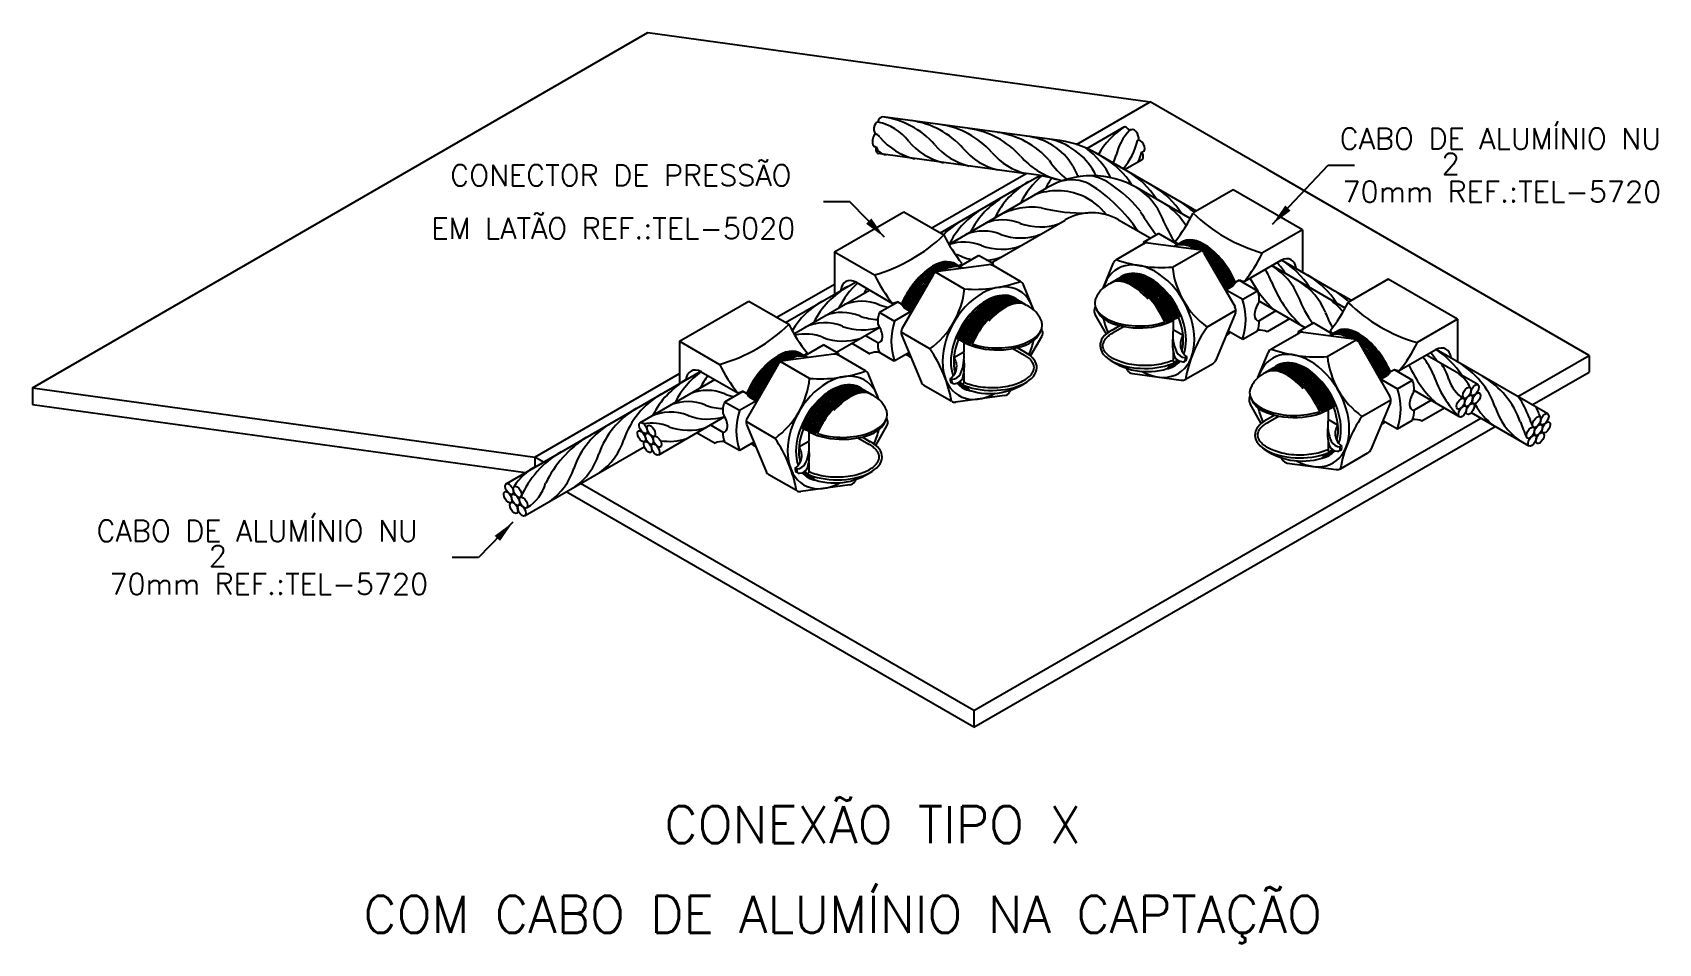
# Model space of a CAD drawing. Header units: millimetres. Extents: x -5822.5 to -5807.1, y -4762.9 to -4754.3.
import ezdxf
from ezdxf.enums import TextEntityAlignment as Align

# ---------------------------------------------------------------- set-up
doc = ezdxf.new("R2010")
doc.units = ezdxf.units.MM
doc.header["$LTSCALE"] = 10
doc.layers.add('Termotécnica', color=7, linetype='Continuous')
doc.styles.add('r140', font='romans.shx')
doc.styles.add('r80', font='romans.shx')

msp = doc.modelspace()

# ---------------------------------------------------------------- linework, layer by layer
at = {"layer": 'Termotécnica', "color": 2}
for p, q in [((-5822.465, -4757.616), (-5816.64, -4754.253)), ((-5816.64, -4754.253), (-5811.885, -4754.909)), ((-5812.582, -4755.312), (-5811.885, -4754.909)), ((-5810.774, -4755.551), (-5811.885, -4754.909)), ((-5812.791, -4755.27), (-5814.415, -4755.05)), ((-5812.483, -4755.35), (-5812.132, -4755.147)), ((-5813.08, -4755.586), (-5814.458, -4755.399)), ((-5811.5, -4755.912), (-5812.396, -4755.395)), ((-5813.952, -4756.103), (-5813.06, -4755.588)), ((-5812.127, -4755.55), (-5811.961, -4755.454)), ((-5807.728, -4757.309), (-5810.774, -4755.551)), ((-5810.728, -4756.068), (-5810.201, -4755.51)), ((-5810.201, -4755.51), (-5809.951, -4755.51)), ((-5813.87, -4756.15), (-5813.117, -4755.715)), ((-5813.37, -4756.016), (-5812.864, -4755.724)), ((-5813.117, -4755.715), (-5812.928, -4755.606)), ((-5811.505, -4756.014), (-5812.008, -4755.723)), ((-5811.098, -4755.742), (-5811.478, -4755.961)), ((-5810.442, -4756.121), (-5811.098, -4755.742)), ((-5814.727, -4755.857), (-5814.977, -4755.857)), ((-5814.401, -4756.191), (-5814.727, -4755.857)), ((-5811.446, -4755.943), (-5811.5, -4755.912)), ((-5814.874, -4756.328), (-5814.218, -4755.949)), ((-5814.218, -4755.949), (-5813.838, -4756.169)), ((-5813.79, -4756.259), (-5813.37, -4756.016)), ((-5813.389, -4756.433), (-5812.688, -4756.028)), ((-5811.884, -4756.201), (-5812.184, -4756.028)), ((-5810.442, -4756.121), (-5810.822, -4756.34)), ((-5810.442, -4756.121), (-5810.442, -4756.522)), ((-5814.874, -4756.328), (-5814.874, -4756.729)), ((-5814.874, -4756.328), (-5814.494, -4756.548)), ((-5810.649, -4756.41), (-5810.993, -4756.609)), ((-5810.038, -4756.861), (-5810.734, -4756.459)), ((-5810.135, -4756.7), (-5810.642, -4756.407)), ((-5815.418, -4756.949), (-5814.874, -4756.635)), ((-5815.336, -4756.997), (-5814.674, -4756.615)), ((-5814.667, -4756.617), (-5814.323, -4756.817)), ((-5811.176, -4756.688), (-5811.17, -4756.675)), ((-5811.173, -4756.692), (-5811.103, -4756.651)), ((-5811.17, -4756.675), (-5811.151, -4756.678)), ((-5811.151, -4756.678), (-5811.142, -4756.66)), ((-5811.142, -4756.66), (-5811.124, -4756.663)), ((-5811.124, -4756.663), (-5811.115, -4756.644)), ((-5811.115, -4756.644), (-5811.098, -4756.645)), ((-5811.103, -4756.651), (-5811.076, -4756.616)), ((-5811.098, -4756.645), (-5811.088, -4756.628)), ((-5811.088, -4756.628), (-5811.085, -4756.628)), ((-5811.076, -4756.616), (-5811.04, -4756.595)), ((-5809.632, -4756.589), (-5810.012, -4756.808)), ((-5808.976, -4756.967), (-5809.632, -4756.589)), ((-5816.34, -4757.175), (-5815.684, -4756.796)), ((-5815.684, -4756.796), (-5815.304, -4757.015)), ((-5815.257, -4757.105), (-5814.54, -4756.691)), ((-5814.24, -4756.824), (-5814.276, -4756.802)), ((-5814.213, -4756.858), (-5814.24, -4756.824)), ((-5814.228, -4756.836), (-5814.231, -4756.836)), ((-5814.218, -4756.852), (-5814.228, -4756.836)), ((-5810.418, -4757.048), (-5810.853, -4756.796)), ((-5809.98, -4756.789), (-5810.135, -4756.7)), ((-5814.201, -4756.851), (-5814.218, -4756.852)), ((-5814.143, -4756.899), (-5814.213, -4756.858)), ((-5814.192, -4756.871), (-5814.201, -4756.851)), ((-5814.174, -4756.867), (-5814.192, -4756.871)), ((-5814.165, -4756.886), (-5814.174, -4756.867)), ((-5814.146, -4756.882), (-5814.165, -4756.886)), ((-5814.14, -4756.895), (-5814.146, -4756.882)), ((-5811.724, -4757.003), (-5811.713, -4756.989)), ((-5811.713, -4756.989), (-5811.695, -4756.992)), ((-5811.695, -4756.992), (-5811.686, -4756.974)), ((-5811.686, -4756.974), (-5811.667, -4756.977)), ((-5811.667, -4756.977), (-5811.659, -4756.958)), ((-5811.659, -4756.958), (-5811.64, -4756.961)), ((-5811.593, -4756.934), (-5811.645, -4756.964)), ((-5811.64, -4756.961), (-5811.632, -4756.942)), ((-5811.632, -4756.942), (-5811.613, -4756.945)), ((-5811.613, -4756.945), (-5811.604, -4756.926)), ((-5811.604, -4756.927), (-5811.595, -4756.928)), ((-5810.694, -4756.889), (-5810.853, -4756.981)), ((-5810.565, -4756.963), (-5810.778, -4757.086)), ((-5808.976, -4756.967), (-5809.356, -4757.187)), ((-5808.976, -4756.967), (-5808.976, -4757.368)), ((-5814.855, -4757.28), (-5814.445, -4757.043)), ((-5814.58, -4757.121), (-5814.463, -4757.188)), ((-5813.723, -4757.141), (-5813.671, -4757.171)), ((-5813.712, -4757.134), (-5813.721, -4757.136)), ((-5813.703, -4757.153), (-5813.712, -4757.134)), ((-5812.17, -4757.027), (-5812.249, -4757.073)), ((-5812.132, -4757.036), (-5812.235, -4757.096)), ((-5816.34, -4757.175), (-5815.96, -4757.394)), ((-5816.34, -4757.175), (-5816.34, -4757.576)), ((-5814.708, -4757.195), (-5814.538, -4757.293)), ((-5813.684, -4757.149), (-5813.703, -4757.153)), ((-5813.676, -4757.169), (-5813.684, -4757.149)), ((-5813.657, -4757.165), (-5813.676, -4757.169)), ((-5813.648, -4757.184), (-5813.657, -4757.165)), ((-5813.63, -4757.181), (-5813.648, -4757.184)), ((-5813.621, -4757.199), (-5813.63, -4757.181)), ((-5813.603, -4757.196), (-5813.621, -4757.199)), ((-5813.592, -4757.211), (-5813.603, -4757.196)), ((-5813.184, -4757.244), (-5813.081, -4757.303)), ((-5813.145, -4757.235), (-5813.067, -4757.28)), ((-5809.182, -4757.256), (-5809.526, -4757.456)), ((-5808.121, -4757.862), (-5809.176, -4757.253)), ((-5811.686, -4757.421), (-5811.63, -4757.389)), ((-5811.618, -4757.359), (-5811.646, -4757.375)), ((-5809.61, -4757.463), (-5809.573, -4757.442)), ((-5808.782, -4757.586), (-5809.268, -4757.306)), ((-5808.404, -4757.699), (-5807.728, -4757.309)), ((-5807.728, -4757.309), (-5807.728, -4757.467)), ((-5817.982, -4758.524), (-5816.141, -4757.461)), ((-5817.71, -4758.272), (-5816.34, -4757.482)), ((-5816.715, -4757.947), (-5816.006, -4757.538)), ((-5816.134, -4757.464), (-5815.789, -4757.663)), ((-5813.698, -4757.566), (-5813.67, -4757.582)), ((-5813.63, -4757.628), (-5813.686, -4757.596)), ((-5809.709, -4757.534), (-5809.703, -4757.521)), ((-5809.707, -4757.538), (-5809.637, -4757.498)), ((-5809.703, -4757.522), (-5809.685, -4757.525)), ((-5809.685, -4757.525), (-5809.676, -4757.506)), ((-5809.676, -4757.506), (-5809.657, -4757.51)), ((-5809.657, -4757.51), (-5809.649, -4757.491)), ((-5809.649, -4757.491), (-5809.631, -4757.491)), ((-5809.637, -4757.498), (-5809.61, -4757.463)), ((-5809.631, -4757.491), (-5809.622, -4757.475)), ((-5809.622, -4757.475), (-5809.619, -4757.475)), ((-5808.268, -4757.778), (-5807.728, -4757.467)), ((-5822.465, -4757.616), (-5822.465, -4757.773)), ((-5822.465, -4757.616), (-5817.71, -4758.272)), ((-5815.706, -4757.67), (-5815.743, -4757.649)), ((-5815.679, -4757.705), (-5815.706, -4757.67)), ((-5815.694, -4757.682), (-5815.697, -4757.682)), ((-5815.684, -4757.698), (-5815.694, -4757.682)), ((-5815.667, -4757.698), (-5815.684, -4757.698)), ((-5815.609, -4757.746), (-5815.679, -4757.705)), ((-5815.659, -4757.717), (-5815.667, -4757.698)), ((-5815.64, -4757.713), (-5815.659, -4757.717)), ((-5815.631, -4757.732), (-5815.64, -4757.713)), ((-5815.613, -4757.729), (-5815.631, -4757.732)), ((-5815.607, -4757.741), (-5815.613, -4757.729)), ((-5808.957, -4757.891), (-5809.387, -4757.643)), ((-5809.227, -4757.735), (-5809.386, -4757.827)), ((-5822.465, -4757.773), (-5817.797, -4758.417)), ((-5816.537, -4758.25), (-5815.912, -4757.889)), ((-5813.553, -4760.672), (-5808.755, -4757.902)), ((-5810.704, -4757.874), (-5810.782, -4757.919)), ((-5810.665, -4757.883), (-5810.769, -4757.943)), ((-5810.257, -4757.85), (-5810.247, -4757.836)), ((-5810.247, -4757.836), (-5810.229, -4757.838)), ((-5810.229, -4757.838), (-5810.22, -4757.82)), ((-5810.22, -4757.82), (-5810.201, -4757.823)), ((-5810.201, -4757.823), (-5810.192, -4757.805)), ((-5810.192, -4757.805), (-5810.174, -4757.808)), ((-5810.127, -4757.781), (-5810.179, -4757.811)), ((-5810.174, -4757.808), (-5810.165, -4757.789)), ((-5810.165, -4757.789), (-5810.147, -4757.792)), ((-5810.147, -4757.792), (-5810.138, -4757.773)), ((-5810.138, -4757.773), (-5810.129, -4757.775)), ((-5809.099, -4757.809), (-5809.312, -4757.932)), ((-5808.297, -4758.167), (-5808.844, -4757.852)), ((-5816.174, -4758.041), (-5816.004, -4758.14)), ((-5816.046, -4757.967), (-5815.929, -4758.035)), ((-5815.189, -4757.988), (-5815.137, -4758.018)), ((-5815.178, -4757.98), (-5815.187, -4757.982)), ((-5815.169, -4757.999), (-5815.178, -4757.98)), ((-5815.151, -4757.996), (-5815.169, -4757.999)), ((-5815.142, -4758.015), (-5815.151, -4757.996)), ((-5815.124, -4758.012), (-5815.142, -4758.015)), ((-5815.115, -4758.031), (-5815.124, -4758.012)), ((-5815.096, -4758.027), (-5815.115, -4758.031)), ((-5815.087, -4758.046), (-5815.096, -4758.027)), ((-5815.069, -4758.043), (-5815.087, -4758.046)), ((-5815.058, -4758.057), (-5815.069, -4758.043)), ((-5813.553, -4760.829), (-5808.619, -4757.981)), ((-5817.802, -4758.826), (-5816.674, -4758.175)), ((-5814.651, -4758.09), (-5814.547, -4758.15)), ((-5814.612, -4758.081), (-5814.534, -4758.126)), ((-5810.151, -4758.205), (-5810.179, -4758.222)), ((-5817.628, -4758.319), (-5817.71, -4758.272)), ((-5817.71, -4758.272), (-5817.71, -4758.367)), ((-5810.22, -4758.267), (-5810.164, -4758.235)), ((-5813.553, -4760.672), (-5817.276, -4758.523)), ((-5815.164, -4758.413), (-5815.136, -4758.429)), ((-5815.096, -4758.475), (-5815.152, -4758.443)), ((-5813.553, -4760.829), (-5817.412, -4758.601)), ((-5817.917, -4758.889), (-5818.243, -4759.223)), ((-5818.243, -4759.223), (-5818.493, -4759.223)), ((-5813.553, -4760.672), (-5813.553, -4760.829))]:
    msp.add_line(p, q, dxfattribs=at)
at = {"layer": 'Termotécnica', "color": 1}
for p, q in [((-5811.947, -4756.237), (-5811.806, -4756.156)), ((-5811.625, -4756.261), (-5811.806, -4756.156)), ((-5813.691, -4756.468), (-5813.51, -4756.363)), ((-5813.369, -4756.444), (-5813.51, -4756.363)), ((-5812.204, -4756.401), (-5811.944, -4756.251)), ((-5811.947, -4756.237), (-5811.931, -4756.246)), ((-5811.903, -4756.243), (-5811.424, -4756.307)), ((-5811.674, -4756.474), (-5811.4, -4756.315)), ((-5811.377, -4756.339), (-5811.081, -4756.851)), ((-5813.642, -4756.681), (-5813.916, -4756.523)), ((-5813.413, -4756.451), (-5813.891, -4756.514)), ((-5813.369, -4756.444), (-5813.384, -4756.453)), ((-5813.112, -4756.609), (-5813.372, -4756.459)), ((-5812.33, -4756.673), (-5812.231, -4756.433)), ((-5813.939, -4756.546), (-5814.234, -4757.058)), ((-5812.986, -4756.88), (-5813.084, -4756.64)), ((-5811.042, -4756.597), (-5810.869, -4756.697)), ((-5814.273, -4756.804), (-5814.447, -4756.904)), ((-5811.166, -4756.688), (-5811.009, -4756.778)), ((-5811.009, -4756.778), (-5810.869, -4756.697)), ((-5814.307, -4756.986), (-5814.447, -4756.904)), ((-5814.15, -4756.895), (-5814.307, -4756.986)), ((-5812.41, -4756.865), (-5812.403, -4756.849)), ((-5812.299, -4757.107), (-5812.406, -4756.922)), ((-5811.667, -4756.977), (-5811.667, -4757.068)), ((-5811.347, -4757.041), (-5811.073, -4756.882)), ((-5811.078, -4756.908), (-5811.262, -4757.354)), ((-5813.969, -4757.248), (-5814.243, -4757.09)), ((-5814.238, -4757.115), (-5814.054, -4757.561)), ((-5813.017, -4757.315), (-5812.91, -4757.13)), ((-5812.906, -4757.072), (-5812.913, -4757.057)), ((-5811.573, -4757.122), (-5811.667, -4757.068)), ((-5811.147, -4757.077), (-5811.009, -4757.157)), ((-5811.009, -4757.157), (-5810.869, -4757.076)), ((-5810.737, -4757.248), (-5810.477, -4757.098)), ((-5810.48, -4757.084), (-5810.34, -4757.002)), ((-5810.48, -4757.084), (-5810.465, -4757.092)), ((-5810.436, -4757.09), (-5809.958, -4757.154)), ((-5810.158, -4757.107), (-5810.34, -4757.002)), ((-5814.879, -4757.297), (-5815.358, -4757.361)), ((-5815.157, -4757.314), (-5814.976, -4757.21)), ((-5814.836, -4757.291), (-5814.976, -4757.21)), ((-5814.836, -4757.291), (-5814.851, -4757.3)), ((-5814.307, -4757.364), (-5814.447, -4757.283)), ((-5814.168, -4757.285), (-5814.307, -4757.364)), ((-5813.742, -4757.329), (-5813.649, -4757.275)), ((-5813.648, -4757.184), (-5813.649, -4757.275)), ((-5811.667, -4757.268), (-5811.667, -4757.367)), ((-5810.864, -4757.519), (-5810.765, -4757.28)), ((-5810.208, -4757.32), (-5809.934, -4757.162)), ((-5809.91, -4757.185), (-5809.615, -4757.697)), ((-5815.405, -4757.393), (-5815.701, -4757.904)), ((-5815.108, -4757.528), (-5815.382, -4757.369)), ((-5814.578, -4757.455), (-5814.838, -4757.305)), ((-5812.112, -4757.43), (-5812.101, -4757.45)), ((-5811.654, -4757.374), (-5811.667, -4757.367)), ((-5811.552, -4757.329), (-5811.538, -4757.321)), ((-5811.549, -4757.535), (-5811.289, -4757.385)), ((-5809.576, -4757.443), (-5809.402, -4757.544)), ((-5814.452, -4757.727), (-5814.551, -4757.487)), ((-5813.767, -4757.743), (-5814.027, -4757.593)), ((-5813.764, -4757.537), (-5813.778, -4757.529)), ((-5813.662, -4757.582), (-5813.649, -4757.574)), ((-5813.649, -4757.476), (-5813.649, -4757.574)), ((-5812.053, -4757.482), (-5811.59, -4757.544)), ((-5809.7, -4757.534), (-5809.543, -4757.625)), ((-5809.543, -4757.625), (-5809.402, -4757.544)), ((-5815.74, -4757.651), (-5815.913, -4757.751)), ((-5815.773, -4757.832), (-5815.913, -4757.751)), ((-5815.616, -4757.742), (-5815.773, -4757.832)), ((-5813.263, -4757.689), (-5813.726, -4757.751)), ((-5813.203, -4757.637), (-5813.215, -4757.657)), ((-5810.943, -4757.712), (-5810.937, -4757.696)), ((-5809.88, -4757.887), (-5809.606, -4757.729)), ((-5809.611, -4757.754), (-5809.795, -4758.2)), ((-5814.373, -4757.919), (-5814.379, -4757.903)), ((-5810.833, -4757.954), (-5810.939, -4757.769)), ((-5810.201, -4757.823), (-5810.201, -4757.915)), ((-5815.436, -4758.095), (-5815.71, -4757.936)), ((-5815.705, -4757.962), (-5815.521, -4758.408)), ((-5815.115, -4758.031), (-5815.115, -4758.122)), ((-5814.483, -4758.161), (-5814.376, -4757.976)), ((-5810.107, -4757.969), (-5810.201, -4757.915)), ((-5809.681, -4757.924), (-5809.543, -4758.004)), ((-5809.543, -4758.004), (-5809.402, -4757.922)), ((-5815.773, -4758.211), (-5815.913, -4758.13)), ((-5815.635, -4758.131), (-5815.773, -4758.211)), ((-5815.209, -4758.176), (-5815.115, -4758.122)), ((-5810.201, -4758.115), (-5810.201, -4758.213)), ((-5810.187, -4758.221), (-5810.201, -4758.213)), ((-5810.086, -4758.176), (-5810.072, -4758.168)), ((-5815.23, -4758.383), (-5815.244, -4758.375)), ((-5815.115, -4758.322), (-5815.115, -4758.421)), ((-5810.646, -4758.276), (-5810.634, -4758.297)), ((-5810.587, -4758.328), (-5810.124, -4758.39)), ((-5810.083, -4758.382), (-5809.823, -4758.232)), ((-5815.233, -4758.589), (-5815.493, -4758.439)), ((-5815.129, -4758.428), (-5815.115, -4758.421)), ((-5814.67, -4758.484), (-5814.681, -4758.504)), ((-5814.729, -4758.536), (-5815.192, -4758.598))]:
    msp.add_line(p, q, dxfattribs=at)
for centre, radius, start, end in [((-5814.554, -4755.573), 0.481, 37.264, 79.0301), ((-5814.529, -4755.85), 0.808, 41.6249, 81.8597), ((-5814.258, -4755.887), 0.808, 41.6249, 81.8597), ((-5813.987, -4755.924), 0.808, 41.6249, 81.8597), ((-5814.509, -4755.292), 0.0818, 35.5618, 66.9022), ((-5813.97, -4754.849), 0.616, 219.9489, 256.5306), ((-5813.699, -4754.886), 0.616, 219.9489, 256.5306), ((-5813.716, -4755.961), 0.808, 41.6249, 81.8597), ((-5813.445, -4755.998), 0.808, 41.6249, 81.8597), ((-5813.121, -4755.818), 0.587, 30.7504, 83.9939), ((-5812.974, -4755.887), 0.641, 25.6585, 75.8958), ((-5811.645, -4755.847), 0.853, 124.7787, 148.8872), ((-5811.729, -4755.52), 0.488, 136.1474, 167.4581), ((-5812.684, -4755.099), 0.703, 320.8647, 345.5359), ((-5814.37, -4755.296), 0.116, 198.9668, 262.5737), ((-5813.453, -4754.918), 0.616, 219.9489, 256.5306), ((-5813.182, -4754.955), 0.616, 219.9489, 256.5306), ((-5812.911, -4754.992), 0.616, 219.9489, 256.5306), ((-5812.555, -4754.931), 0.744, 221.5374, 253.6611), ((-5812.977, -4755.992), 0.808, 26.7606, 53.1281), ((-5812.74, -4756.129), 0.808, 32.2564, 59.626), ((-5812.792, -4755.227), 0.616, 334.9583, 342.2848), ((-5812.351, -4755.305), 0.393, 334.427, 348.6954), ((-5812.188, -4755.022), 0.788, 213.918, 232.0038), ((-5811.97, -4755.226), 0.711, 204.3285, 213.5532), ((-5812.53, -4756.288), 0.841, 33.0589, 58.8074), ((-5812.629, -4756.362), 0.808, 120.374, 153.9435), ((-5812.391, -4756.23), 0.808, 129.9156, 153.4066), ((-5812.764, -4756.364), 0.613, 67.1693, 110.5406), ((-5812.154, -4756.093), 0.808, 145.1008, 153.4066), ((-5812.63, -4756.041), 0.393, 64.0128, 104.1085), ((-5813.279, -4756.987), 1.537, 33.6904, 57.7232), ((-5812.557, -4756.128), 0.533, 48.7696, 76.6638), ((-5812.977, -4755.992), 0.808, 19.3912, 19.8819), ((-5812.844, -4756.621), 1.099, 37.7111, 54.4718), ((-5812.344, -4756.247), 0.622, 22.4025, 58.0924), ((-5812.266, -4756.403), 0.808, 32.531, 59.626), ((-5812.864, -4756.506), 0.808, 123.3054, 153.0914), ((-5813.004, -4756.576), 0.669, 82.5299, 121.7839), ((-5812.518, -4754.33), 1.632, 255.8518, 271.5444), ((-5812.745, -4756.305), 0.551, 36.292, 66.6441), ((-5812.081, -4756.399), 0.622, 30.4316, 58.0924), ((-5812.026, -4756.542), 0.808, 46.4466, 58.7693), ((-5813.268, -4756.736), 0.808, 123.3054, 135.2303), ((-5813.066, -4756.621), 0.808, 123.3054, 153.2634), ((-5813.28, -4756.462), 0.436, 67.758, 111.8358), ((-5812.926, -4755.55), 0.543, 249.6955, 289.6353), ((-5813.259, -4757.082), 1.433, 48.089, 48.0962), ((-5810.297, -4754.979), 1.938, 210.0366, 217.8498), ((-5810.702, -4755.594), 1.146, 201.2867, 215.0143), ((-5813.463, -4756.568), 0.436, 67.758, 111.8358), ((-5813.11, -4755.655), 0.543, 249.6955, 289.6353), ((-5813.646, -4756.673), 0.436, 67.758, 109.1265), ((-5813.293, -4755.761), 0.543, 249.6955, 289.6353), ((-5812.057, -4757.29), 1.433, 131.9038, 131.911), ((-5811.367, -4756.426), 0.609, 161.8949, 163.8067), ((-5811.911, -4756.308), 0.0649, 82.4065, 120), ((-5811.433, -4756.371), 0.0649, 30, 82.4065), ((-5813.883, -4756.579), 0.0649, 97.5935, 150), ((-5813.476, -4755.867), 0.543, 249.6955, 259.5513), ((-5813.476, -4755.867), 0.543, 274.5546, 289.6353), ((-5813.405, -4756.515), 0.0649, 60, 97.5935), ((-5813.949, -4756.634), 0.609, 16.1933, 18.1051), ((-5812.171, -4756.458), 0.0649, 120, 157.5935), ((-5811.775, -4755.202), 1.275, 250.263, 274.55), ((-5810.872, -4756.389), 0.806, 186.0412, 233.9588), ((-5811.313, -4756.843), 0.622, 22.4025, 33.9167), ((-5811.057, -4756.991), 0.622, 22.4025, 58.0924), ((-5811.285, -4756.969), 0.808, 32.531, 41.8895), ((-5811.058, -4757.1), 0.808, 32.531, 58.7693), ((-5814.346, -4757.358), 0.808, 119.626, 153.4066), ((-5814.109, -4757.221), 0.808, 132.4178, 153.4066), ((-5813.872, -4757.085), 0.808, 149.4991, 153.4066), ((-5814.444, -4756.596), 0.806, 306.0412, 353.9588), ((-5813.541, -4755.409), 1.275, 265.45, 289.737), ((-5813.145, -4756.665), 0.0649, 22.4065, 60), ((-5809.927, -4756.042), 1.146, 207.9055, 227.1272), ((-5809.671, -4756.19), 1.146, 201.2867, 227.1272), ((-5810.801, -4757.138), 0.622, 22.4025, 58.0924), ((-5810.801, -4757.248), 0.808, 32.531, 59.626), ((-5814.583, -4757.495), 0.808, 120.374, 148.7323), ((-5814.616, -4757.233), 0.436, 67.758, 111.8358), ((-5814.262, -4756.321), 0.543, 249.6955, 259.5513), ((-5811.589, -4756.968), 0.609, 341.8949, 18.1051), ((-5811.039, -4756.774), 0.187, 348.6863, 24.4136), ((-5809.415, -4756.338), 1.146, 201.2867, 215.6698), ((-5810.545, -4757.286), 0.622, 38.6296, 58.0924), ((-5810.564, -4757.385), 0.808, 46.0744, 59.626), ((-5814.799, -4757.339), 0.436, 67.758, 111.8358), ((-5814.445, -4756.427), 0.543, 249.6955, 268.106), ((-5814.276, -4756.982), 0.187, 155.5864, 191.3137), ((-5813.727, -4757.175), 0.609, 161.8949, 198.1051), ((-5812.35, -4756.89), 0.0649, 157.5935, 210), ((-5811.138, -4756.883), 0.0649, 337.5935, 30), ((-5811.05, -4756.997), 0.198, 336.4075, 4.6687), ((-5809.159, -4756.486), 1.146, 201.2867, 209.2829), ((-5815.146, -4757.543), 0.436, 67.758, 103.6311), ((-5814.963, -4757.437), 0.436, 67.758, 116.1002), ((-5814.792, -4756.631), 0.543, 249.6955, 287.796), ((-5814.609, -4756.525), 0.543, 249.6955, 287.5954), ((-5814.178, -4757.09), 0.0649, 150, 202.4065), ((-5812.966, -4757.097), 0.0649, 330, 22.4065), ((-5811.229, -4757.197), 0.444, 172.9828, 195.5581), ((-5811.285, -4757.117), 0.385, 172.6557, 204.3164), ((-5811.457, -4757.204), 0.142, 144.6582, 235.3825), ((-5810.296, -4757.764), 1.275, 145.45, 169.737), ((-5809.901, -4757.273), 0.609, 161.8949, 163.8067), ((-5810.445, -4757.154), 0.0649, 82.4065, 120), ((-5814.871, -4757.362), 0.0649, 60, 97.5935), ((-5815.415, -4757.48), 0.609, 16.1933, 18.1051), ((-5814.266, -4757.204), 0.198, 175.3313, 203.5925), ((-5815.02, -4757.971), 1.275, 10.263, 34.55), ((-5814.031, -4757.324), 0.385, 335.6836, 7.3443), ((-5811.546, -4757.228), 0.102, 208.085, 266.6116), ((-5810.705, -4757.304), 0.0649, 120, 157.5935), ((-5810.309, -4756.049), 1.275, 250.263, 274.55), ((-5809.967, -4757.218), 0.0649, 30, 82.4065), ((-5809.853, -4757.796), 0.808, 32.531, 39.3498), ((-5809.617, -4757.932), 0.808, 32.531, 57.0651), ((-5815.349, -4757.425), 0.0649, 97.5935, 150), ((-5813.858, -4757.412), 0.142, 304.6175, 35.3418), ((-5814.087, -4757.404), 0.444, 344.4419, 7.0172), ((-5812.044, -4757.417), 0.0649, 210, 262.4065), ((-5811.575, -4757.281), 0.0886, 202.9299, 268.8662), ((-5811.322, -4757.329), 0.0649, 300, 337.5935), ((-5809.406, -4757.235), 0.806, 186.0412, 233.9588), ((-5808.391, -4756.929), 1.146, 201.2867, 201.9459), ((-5808.391, -4756.929), 1.146, 204.3899, 227.1272), ((-5809.777, -4757.73), 0.622, 22.4025, 40.4307), ((-5809.519, -4757.673), 0.482, 16.503, 37.007), ((-5809.38, -4758.069), 0.808, 19.3912, 59.626), ((-5815.868, -4758.236), 0.808, 120.374, 153.4867), ((-5815.657, -4758.114), 0.808, 126.2922, 153.5244), ((-5815.42, -4757.978), 0.808, 143.7242, 153.5244), ((-5815.91, -4757.443), 0.806, 306.0412, 353.9588), ((-5815.007, -4756.256), 1.275, 265.45, 289.737), ((-5814.611, -4757.512), 0.0649, 22.4065, 60), ((-5813.994, -4757.536), 0.0649, 202.4065, 240), ((-5813.77, -4757.435), 0.102, 273.3884, 331.915), ((-5813.741, -4757.489), 0.0886, 271.1338, 337.0701), ((-5811.581, -4757.479), 0.0649, 262.4065, 300), ((-5809.573, -4757.621), 0.187, 348.6863, 24.4136), ((-5808.24, -4757.176), 1.013, 198.2541, 224.9533), ((-5808.74, -4757.438), 0.332, 197.3217, 237.3056), ((-5809.172, -4757.762), 0.349, 25.1327, 52.2958), ((-5809.143, -4758.206), 0.808, 19.3912, 59.626), ((-5816.105, -4758.373), 0.808, 120.374, 160.6088), ((-5816.26, -4758.183), 0.436, 67.758, 111.8358), ((-5816.077, -4758.077), 0.436, 67.758, 111.8358), ((-5815.743, -4757.828), 0.187, 155.5864, 191.3137), ((-5815.724, -4757.165), 0.543, 249.6955, 259.5513), ((-5813.734, -4757.687), 0.0649, 240, 277.5935), ((-5813.271, -4757.625), 0.0649, 277.5935, 330), ((-5810.883, -4757.736), 0.0649, 157.5935, 210), ((-5809.671, -4757.73), 0.0649, 337.5935, 30), ((-5810.122, -4757.814), 0.609, 341.8949, 18.1051), ((-5809.06, -4758.165), 0.808, 19.3912, 34.8237), ((-5816.342, -4758.51), 0.808, 120.374, 160.6088), ((-5816.424, -4758.281), 0.436, 67.758, 116.1002), ((-5816.071, -4757.369), 0.543, 249.6955, 286.9604), ((-5815.907, -4757.27), 0.543, 249.6955, 267.6361), ((-5815.194, -4758.022), 0.609, 161.8949, 198.1051), ((-5815.645, -4757.937), 0.0649, 150, 202.4065), ((-5808.83, -4758.611), 1.275, 145.45, 169.737), ((-5809.584, -4757.843), 0.198, 336.4075, 4.6687), ((-5808.268, -4757.477), 0.616, 208.2977, 234.2969), ((-5808.031, -4757.613), 0.616, 197.7152, 234.2969), ((-5807.711, -4757.709), 0.616, 197.7152, 205.965), ((-5808.952, -4758.165), 0.808, 19.3912, 26.9723), ((-5807.604, -4757.709), 0.616, 197.7152, 197.9245), ((-5816.579, -4758.647), 0.808, 120.374, 160.6088), ((-5816.607, -4758.387), 0.436, 67.758, 99.4984), ((-5816.254, -4757.475), 0.543, 249.6955, 287.796), ((-5815.732, -4758.051), 0.198, 175.3313, 203.5925), ((-5814.433, -4757.944), 0.0649, 330, 22.4065), ((-5809.762, -4758.043), 0.444, 172.9828, 195.5581), ((-5809.819, -4757.964), 0.385, 172.6557, 204.3164), ((-5809.991, -4758.051), 0.142, 144.6582, 235.3825), ((-5807.23, -4757.559), 1.211, 198.2401, 205.6557), ((-5816.638, -4758.991), 1.078, 122.9099, 153.9648), ((-5817.454, -4757.918), 0.616, 305.7031, 342.2848), ((-5816.437, -4757.58), 0.543, 261.2224, 287.796), ((-5816.486, -4758.818), 1.275, 10.263, 34.55), ((-5815.325, -4758.258), 0.142, 304.6175, 35.3418), ((-5815.497, -4758.171), 0.385, 335.6836, 7.3443), ((-5815.554, -4758.25), 0.444, 344.4419, 7.0172), ((-5810.109, -4758.128), 0.0886, 202.9299, 268.8662), ((-5810.08, -4758.074), 0.102, 208.085, 266.6116), ((-5809.855, -4758.176), 0.0649, 300, 337.5935), ((-5817.462, -4758.824), 0.521, 116.9541, 148.2688), ((-5817.004, -4759.013), 0.913, 120.0412, 156.8526), ((-5817.69, -4758.054), 0.616, 305.7031, 342.2848), ((-5815.236, -4758.282), 0.102, 273.3884, 331.915), ((-5815.207, -4758.335), 0.0886, 271.1338, 337.0701), ((-5810.578, -4758.264), 0.0649, 210, 262.4065), ((-5818.002, -4758.404), 0.411, 302.5292, 343.8906), ((-5817.927, -4758.191), 0.616, 305.7031, 342.2848), ((-5815.461, -4758.383), 0.0649, 202.4065, 240), ((-5814.738, -4758.471), 0.0649, 277.5935, 330), ((-5810.115, -4758.326), 0.0649, 262.4065, 300), ((-5815.201, -4758.533), 0.0649, 240, 277.5935)]:
    msp.add_arc(centre, radius, start, end, dxfattribs=at)
at = {"layer": 'Termotécnica', "color": 2}
for centre, radius, start, end in [((-5812.871, -4756.212), 0.945, 59.7949, 85.1615), ((-5812.062, -4755.199), 0.0258, 90, 139.239), ((-5814.486, -4755.312), 0.0221, 256.3566, 285.8869), ((-5811.963, -4755.359), 0.025, 266.3142, 317.5432), ((-5813.237, -4757.291), 1.713, 72.4358, 84.7318), ((-5812.436, -4756.466), 0.857, 59.9419, 119.9586), ((-5812.436, -4756.464), 0.504, 60, 120), ((-5812.677, -4755.39), 1.328, 320.7146, 334.4926), ((-5810.4, -4754.852), 1.547, 225.8241, 254.1759), ((-5814.916, -4755.059), 1.547, 285.8241, 314.1759), ((-5812.639, -4755.597), 1.328, 205.5074, 219.2854), ((-5813.829, -4756.779), 0.436, 67.758, 76.8059), ((-5810.637, -4755.19), 1.451, 225.7996, 227.3595), ((-5812.021, -4755.768), 1.328, 320.7146, 334.4926), ((-5814.679, -4755.398), 1.451, 312.6405, 314.2004), ((-5813.295, -4755.976), 1.328, 205.5074, 219.2854), ((-5812.156, -4756.867), 0.261, 113.8674, 152.8337), ((-5810.571, -4755.121), 1.547, 252.3631, 254.1759), ((-5814.745, -4755.328), 1.547, 285.8241, 287.6369), ((-5813.159, -4757.075), 0.261, 27.1663, 66.1326), ((-5811.21, -4756.236), 1.328, 320.7146, 334.4926), ((-5808.934, -4755.699), 1.547, 225.8241, 254.1759), ((-5812.174, -4756.773), 0.242, 200.5552, 242.6808), ((-5816.382, -4755.906), 1.547, 285.8241, 314.1759), ((-5814.105, -4756.443), 1.328, 205.5074, 219.2854), ((-5813.142, -4756.981), 0.242, 297.3192, 339.4448), ((-5810.853, -4757.259), 0.189, 66.6906, 94.2091), ((-5809.171, -4756.037), 1.451, 225.7996, 227.3595), ((-5816.145, -4756.244), 1.451, 312.6405, 314.2004), ((-5814.463, -4757.466), 0.189, 85.7909, 113.3094), ((-5810.554, -4756.615), 1.328, 320.7146, 334.4926), ((-5814.762, -4756.822), 1.328, 205.5074, 219.2854), ((-5811.911, -4756.838), 0.625, 234.9384, 291.1319), ((-5809.105, -4755.968), 1.547, 252.3631, 254.1759), ((-5813.404, -4757.045), 0.625, 248.8681, 305.0616), ((-5810.69, -4757.714), 0.261, 113.8674, 152.8337), ((-5816.211, -4756.175), 1.547, 285.8241, 287.6369), ((-5814.626, -4757.921), 0.261, 27.1663, 66.1326), ((-5810.708, -4757.62), 0.242, 200.5552, 242.6808), ((-5814.608, -4757.827), 0.242, 297.3192, 339.4448), ((-5809.386, -4758.105), 0.189, 66.6906, 94.2091), ((-5815.929, -4758.313), 0.189, 85.7909, 113.3094), ((-5810.445, -4757.685), 0.625, 234.9384, 291.1319), ((-5814.871, -4757.892), 0.625, 248.8681, 305.0616)]:
    msp.add_arc(centre, radius, start, end, dxfattribs=at)
for centre, major_axis, ratio, start_param, end_param in [((-5814.47, -4755.16), (0.0071, 0.0572), 0.509483, 0, 3.139239), ((-5814.422, -4755.109), (0.0071, 0.0584), 0.701299, 0, 1.517429), ((-5812.106, -4755.2), (-0.0294, 0.0509), 0.509483, 4.765756, 6.283185), ((-5814.484, -4755.275), (0.0071, 0.0584), 0.509483, 0, 3.141593), ((-5812.032, -4755.224), (-0.0294, 0.0509), 0.509483, 3.143946, 6.283185), ((-5811.974, -4755.325), (-0.0294, 0.0509), 0.509483, 3.141593, 6.283185), ((-5814.451, -4755.341), (0.0071, 0.0584), 0.509483, 1.50335, 3.141593), ((-5811.989, -4755.402), (-0.0294, 0.0509), 0.509483, 3.141593, 4.783167), ((-5810.689, -4756.649), (0.141, 0.244), 0.509483, -0.588001, 0.632157), ((-5814.627, -4756.856), (-0.141, 0.244), 0.509483, 5.651029, 6.871186), ((-5811.988, -4756.816), (-0.422, 0.002), 0.509483, -0.313841, 2.182721), ((-5813.328, -4757.024), (0.422, 0.002), 0.509483, 4.100464, 6.597026), ((-5811.989, -4756.817), (-0.44, 0.002), 0.529306, 0.834314, 2.464238), ((-5811.937, -4757.218), (-0.422, 0.002), 0.509483, -0.753557, 2.340413), ((-5813.379, -4757.426), (0.422, 0.002), 0.509483, 3.942773, 7.036742), ((-5813.327, -4757.025), (0.44, 0.002), 0.529306, 3.818947, 5.448871), ((-5809.223, -4757.495), (0.141, 0.244), 0.509483, -0.588001, 0.632157), ((-5816.093, -4757.703), (-0.141, 0.244), 0.509483, 5.651029, 6.871186), ((-5810.521, -4757.663), (-0.422, 0.002), 0.509483, -0.313841, 2.182721), ((-5814.795, -4757.87), (0.422, 0.002), 0.509483, 4.100464, 6.597026), ((-5810.522, -4757.664), (-0.44, 0.002), 0.529306, 0.834314, 2.464238), ((-5814.794, -4757.871), (0.44, 0.002), 0.529306, 3.818947, 5.448871), ((-5810.471, -4758.065), (-0.422, 0.002), 0.509483, -0.753557, 2.340413), ((-5814.845, -4758.272), (0.422, 0.002), 0.509483, 3.942773, 7.036742)]:
    msp.add_ellipse(centre, major_axis=major_axis, ratio=ratio, start_param=start_param, end_param=end_param, dxfattribs=at)
at = {"layer": 'Termotécnica', "color": 1}
for centre, major_axis, ratio, start_param, end_param in [((-5811.376, -4756.679), (-0.244, 0.423), 0.509483, -1.776285, 0.084808), ((-5811.362, -4756.672), (-0.244, 0.423), 0.509483, -1.795385, 0.069442), ((-5811.349, -4756.664), (-0.244, 0.423), 0.509483, -1.776404, 0.069442), ((-5811.335, -4756.656), (-0.244, 0.423), 0.509483, -1.766799, 0.069442), ((-5811.335, -4756.656), (-0.244, 0.423), 0.509483, -1.766799, 0.069442), ((-5811.403, -4756.695), (-0.244, 0.423), 0.509483, -0.778325, 0.031896), ((-5811.417, -4756.703), (-0.244, 0.423), 0.509483, 5.56565, 6.25141), ((-5811.389, -4756.687), (-0.244, 0.423), 0.509483, -1.802319, 0.063361), ((-5811.403, -4756.695), (-0.244, 0.423), 0.509483, 4.506486, 5.345974), ((-5813.981, -4756.863), (0.244, 0.423), 0.509483, 6.213743, 8.049984), ((-5813.981, -4756.863), (0.244, 0.423), 0.509483, 6.213743, 8.049984), ((-5813.967, -4756.871), (0.244, 0.423), 0.509483, 6.213743, 8.059589), ((-5813.954, -4756.879), (0.244, 0.423), 0.509483, 6.213743, 8.078571), ((-5813.94, -4756.887), (0.244, 0.423), 0.509483, 6.198378, 8.059471), ((-5813.926, -4756.895), (0.244, 0.423), 0.509483, 6.219825, 8.085504), ((-5813.913, -4756.903), (0.244, 0.423), 0.509483, 6.251289, 7.06151), ((-5813.899, -4756.91), (0.244, 0.423), 0.509483, 0.031775, 0.717535), ((-5811.906, -4756.985), (-0.286, 0.496), 0.675841, -3.982752, 0.563361), ((-5811.906, -4756.986), (-0.246, 0.426), 0.622287, -2.669254, 0.134409), ((-5811.906, -4756.985), (-0.244, 0.423), 0.509483, -1.802199, 0.069442), ((-5811.892, -4756.978), (-0.244, 0.423), 0.509483, -1.776196, 0.069442), ((-5811.417, -4756.703), (-0.244, 0.423), 0.509483, 4.481957, 5.225536), ((-5811.43, -4756.711), (-0.244, 0.423), 0.509483, 4.507248, 5.082911), ((-5813.913, -4756.903), (0.244, 0.423), 0.509483, 0.937211, 1.7767), ((-5813.899, -4756.91), (0.244, 0.423), 0.509483, 1.057649, 1.801228), ((-5813.886, -4756.918), (0.244, 0.423), 0.509483, 1.200274, 1.775937), ((-5813.41, -4757.193), (0.286, 0.496), 0.675841, 5.719825, 10.265938), ((-5812.001, -4757.04), (-0.244, 0.423), 0.509483, -1.750011, 0.080951), ((-5812.015, -4757.048), (-0.244, 0.423), 0.509483, 5.084888, 6.283185), ((-5811.987, -4757.033), (-0.244, 0.423), 0.509483, -1.790806, 0.069442), ((-5811.974, -4757.025), (-0.244, 0.423), 0.509483, -1.775822, 0.069442), ((-5811.96, -4757.017), (-0.244, 0.423), 0.509483, -1.799511, 0.069442), ((-5811.947, -4757.009), (-0.244, 0.423), 0.509483, -1.776687, 0.069442), ((-5811.933, -4757.001), (-0.244, 0.423), 0.509483, -1.801604, 0.069442), ((-5811.92, -4756.993), (-0.244, 0.423), 0.509483, -1.777021, 0.069442), ((-5811.879, -4756.97), (-0.244, 0.423), 0.509483, 4.481492, 5.773569), ((-5811.865, -4756.962), (-0.244, 0.423), 0.509483, 4.506705, 5.350169), ((-5813.41, -4757.193), (0.246, 0.426), 0.622287, 6.148777, 8.952439), ((-5813.451, -4757.169), (0.244, 0.423), 0.509483, 0.933017, 1.776481), ((-5813.437, -4757.177), (0.244, 0.423), 0.509483, 0.509617, 1.801693), ((-5813.423, -4757.185), (0.244, 0.423), 0.509483, 6.213743, 8.059381), ((-5813.41, -4757.193), (0.244, 0.423), 0.509483, 6.213743, 8.085385), ((-5813.396, -4757.201), (0.244, 0.423), 0.509483, 6.213743, 8.060207), ((-5813.383, -4757.209), (0.244, 0.423), 0.509483, 6.213743, 8.08479), ((-5813.369, -4757.216), (0.244, 0.423), 0.509483, 6.213743, 8.059873), ((-5813.356, -4757.224), (0.244, 0.423), 0.509483, 6.213743, 8.082697), ((-5813.342, -4757.232), (0.244, 0.423), 0.509483, 6.213743, 8.059008), ((-5813.328, -4757.24), (0.244, 0.423), 0.509483, 6.213743, 8.073992), ((-5813.315, -4757.248), (0.244, 0.423), 0.509483, 6.202235, 8.033197), ((-5813.301, -4757.256), (0.244, 0.423), 0.509483, 0, 1.198297), ((-5810.809, -4756.862), (0.066, 0.114), 0.509483, 1.414095, 3.46276), ((-5811.906, -4756.985), (-0.286, 0.496), 0.675841, 1.149207, 1.405155), ((-5811.906, -4756.986), (-0.232, 0.403), 0.598456, 3.662711, 4.469589), ((-5814.507, -4757.069), (-0.066, 0.114), 0.509483, 2.820425, 4.869091), ((-5811.43, -4756.711), (-0.244, 0.423), 0.509483, 3.265547, 3.419929), ((-5811.417, -4756.703), (-0.244, 0.423), 0.509483, 3.210834, 3.367169), ((-5811.403, -4756.695), (-0.244, 0.423), 0.509483, 3.149495, 3.316586), ((-5809.937, -4757.542), (-0.244, 0.423), 0.509483, -0.778325, 0.031896), ((-5809.95, -4757.55), (-0.244, 0.423), 0.509483, 5.56565, 6.25141), ((-5809.923, -4757.534), (-0.244, 0.423), 0.509483, -1.802319, 0.063361), ((-5809.91, -4757.526), (-0.244, 0.423), 0.509483, -1.776285, 0.084808), ((-5809.896, -4757.518), (-0.244, 0.423), 0.509483, -1.795385, 0.069442), ((-5809.882, -4757.51), (-0.244, 0.423), 0.509483, -1.776404, 0.069442), ((-5809.869, -4757.503), (-0.244, 0.423), 0.509483, -1.766799, 0.069442), ((-5809.869, -4757.503), (-0.244, 0.423), 0.509483, -1.766799, 0.069442), ((-5815.447, -4757.71), (0.244, 0.423), 0.509483, 6.213743, 8.049984), ((-5815.447, -4757.71), (0.244, 0.423), 0.509483, 6.213743, 8.049984), ((-5815.433, -4757.718), (0.244, 0.423), 0.509483, 6.213743, 8.059589), ((-5815.42, -4757.726), (0.244, 0.423), 0.509483, 6.213743, 8.078571), ((-5815.406, -4757.733), (0.244, 0.423), 0.509483, 6.198378, 8.059471), ((-5815.393, -4757.741), (0.244, 0.423), 0.509483, 6.219825, 8.085504), ((-5815.379, -4757.749), (0.244, 0.423), 0.509483, 6.251289, 7.06151), ((-5813.913, -4756.903), (0.244, 0.423), 0.509483, 2.9666, 3.13369), ((-5813.899, -4756.91), (0.244, 0.423), 0.509483, 2.916017, 3.072351), ((-5813.886, -4756.918), (0.244, 0.423), 0.509483, 2.863257, 3.017639), ((-5813.41, -4757.193), (0.232, 0.403), 0.598456, 1.813596, 2.620475), ((-5813.41, -4757.193), (0.286, 0.496), 0.675841, 4.87803, 5.133978), ((-5810.44, -4757.832), (-0.286, 0.496), 0.675841, -3.982752, 0.563361), ((-5809.937, -4757.542), (-0.244, 0.423), 0.509483, 4.506486, 5.345974), ((-5809.95, -4757.55), (-0.244, 0.423), 0.509483, 4.481957, 5.225536), ((-5809.964, -4757.557), (-0.244, 0.423), 0.509483, 4.507248, 5.082911), ((-5815.379, -4757.749), (0.244, 0.423), 0.509483, 0.937211, 1.7767), ((-5815.366, -4757.757), (0.244, 0.423), 0.509483, 1.057649, 1.801228), ((-5814.876, -4758.039), (0.286, 0.496), 0.675841, 5.719825, 10.265938), ((-5815.366, -4757.757), (0.244, 0.423), 0.509483, 0.031775, 0.717535), ((-5811.906, -4756.986), (-0.246, 0.426), 0.622287, 2.899278, 3.377373), ((-5812.001, -4757.04), (-0.244, 0.423), 0.509483, 3.328348, 3.489939), ((-5811.987, -4757.033), (-0.244, 0.423), 0.509483, 3.304252, 3.472424), ((-5811.974, -4757.025), (-0.244, 0.423), 0.509483, 3.277314, 3.461778), ((-5811.96, -4757.017), (-0.244, 0.423), 0.509483, 3.249894, 3.454075), ((-5811.947, -4757.009), (-0.244, 0.423), 0.509483, 3.221428, 3.439152), ((-5811.935, -4757.006), (-0.244, 0.423), 0.509483, 3.276223, 3.454075), ((-5811.906, -4756.986), (-0.232, 0.403), 0.598456, 3.230914, 3.34886), ((-5811.922, -4756.998), (-0.244, 0.423), 0.509483, 3.273005, 3.453689), ((-5811.906, -4756.985), (-0.244, 0.423), 0.509483, 3.219156, 3.408578), ((-5811.892, -4756.978), (-0.244, 0.423), 0.509483, 3.301624, 3.360197), ((-5811.598, -4757.307), (-0.0352, 0.0609), 0.509483, 2.768638, 4.057677), ((-5811.584, -4757.298), (-0.0352, 0.0609), 0.509483, 2.906505, 4.057677), ((-5810.535, -4757.887), (-0.244, 0.423), 0.509483, -1.750011, 0.080951), ((-5810.548, -4757.895), (-0.244, 0.423), 0.509483, 5.084888, 6.283185), ((-5810.521, -4757.879), (-0.244, 0.423), 0.509483, -1.790806, 0.069442), ((-5810.508, -4757.871), (-0.244, 0.423), 0.509483, -1.775822, 0.069442), ((-5810.494, -4757.863), (-0.244, 0.423), 0.509483, -1.799511, 0.069442), ((-5810.48, -4757.856), (-0.244, 0.423), 0.509483, -1.776687, 0.069442), ((-5810.467, -4757.848), (-0.244, 0.423), 0.509483, -1.801604, 0.069442), ((-5810.44, -4757.832), (-0.246, 0.426), 0.622287, -2.669254, 0.134409), ((-5810.453, -4757.84), (-0.244, 0.423), 0.509483, -1.777021, 0.069442), ((-5810.44, -4757.832), (-0.244, 0.423), 0.509483, -1.802199, 0.069442), ((-5810.426, -4757.824), (-0.244, 0.423), 0.509483, -1.776196, 0.069442), ((-5810.412, -4757.816), (-0.244, 0.423), 0.509483, 4.481492, 5.773569), ((-5815.352, -4757.765), (0.244, 0.423), 0.509483, 1.200274, 1.775937), ((-5814.876, -4758.04), (0.246, 0.426), 0.622287, 6.148777, 8.952439), ((-5814.903, -4758.024), (0.244, 0.423), 0.509483, 0.509617, 1.801693), ((-5814.89, -4758.032), (0.244, 0.423), 0.509483, 6.213743, 8.059381), ((-5814.876, -4758.039), (0.244, 0.423), 0.509483, 6.213743, 8.085385), ((-5814.863, -4758.047), (0.244, 0.423), 0.509483, 6.213743, 8.060207), ((-5814.849, -4758.055), (0.244, 0.423), 0.509483, 6.213743, 8.08479), ((-5814.835, -4758.063), (0.244, 0.423), 0.509483, 6.213743, 8.059873), ((-5813.732, -4757.506), (0.0352, 0.0609), 0.509483, 2.225509, 3.37668), ((-5813.718, -4757.514), (0.0352, 0.0609), 0.509483, 2.225509, 3.514547), ((-5813.41, -4757.193), (0.246, 0.426), 0.622287, 2.905812, 3.383908), ((-5813.423, -4757.185), (0.244, 0.423), 0.509483, 2.922988, 2.981561), ((-5813.41, -4757.193), (0.244, 0.423), 0.509483, 2.874607, 3.064029), ((-5813.394, -4757.205), (0.244, 0.423), 0.509483, 2.829496, 3.01018), ((-5813.41, -4757.193), (0.232, 0.403), 0.598456, 2.934325, 3.052271), ((-5813.38, -4757.213), (0.244, 0.423), 0.509483, 2.82911, 3.006963), ((-5813.369, -4757.216), (0.244, 0.423), 0.509483, 2.844033, 3.061758), ((-5813.356, -4757.224), (0.244, 0.423), 0.509483, 2.82911, 3.033291), ((-5813.342, -4757.232), (0.244, 0.423), 0.509483, 2.821407, 3.005872), ((-5813.328, -4757.24), (0.244, 0.423), 0.509483, 2.810761, 2.978933), ((-5813.315, -4757.248), (0.244, 0.423), 0.509483, 2.793246, 2.954838), ((-5810.399, -4757.809), (-0.244, 0.423), 0.509483, 4.506705, 5.350169), ((-5814.917, -4758.016), (0.244, 0.423), 0.509483, 0.933017, 1.776481), ((-5814.822, -4758.071), (0.244, 0.423), 0.509483, 6.213743, 8.082697), ((-5814.808, -4758.079), (0.244, 0.423), 0.509483, 6.213743, 8.059008), ((-5814.795, -4758.087), (0.244, 0.423), 0.509483, 6.213743, 8.073992), ((-5814.781, -4758.094), (0.244, 0.423), 0.509483, 6.202235, 8.033197), ((-5814.768, -4758.102), (0.244, 0.423), 0.509483, 0, 1.198297), ((-5809.342, -4757.708), (0.066, 0.114), 0.509483, 1.414095, 3.46276), ((-5815.974, -4757.916), (-0.066, 0.114), 0.509483, 2.820425, 4.869091), ((-5810.44, -4757.832), (-0.286, 0.496), 0.675841, 1.149207, 1.405155), ((-5810.44, -4757.832), (-0.232, 0.403), 0.598456, 3.662711, 4.469589), ((-5814.876, -4758.04), (0.232, 0.403), 0.598456, 1.813596, 2.620475), ((-5814.876, -4758.039), (0.286, 0.496), 0.675841, 4.87803, 5.133978), ((-5809.964, -4757.557), (-0.244, 0.423), 0.509483, 3.265547, 3.419929), ((-5809.95, -4757.55), (-0.244, 0.423), 0.509483, 3.210834, 3.367169), ((-5809.937, -4757.542), (-0.244, 0.423), 0.509483, 3.149495, 3.316586), ((-5815.379, -4757.749), (0.244, 0.423), 0.509483, 2.9666, 3.13369), ((-5815.366, -4757.757), (0.244, 0.423), 0.509483, 2.916017, 3.072351), ((-5815.352, -4757.765), (0.244, 0.423), 0.509483, 2.863257, 3.017639), ((-5810.44, -4757.832), (-0.246, 0.426), 0.622287, 2.899278, 3.377373), ((-5810.469, -4757.852), (-0.244, 0.423), 0.509483, 3.276223, 3.454075), ((-5810.44, -4757.832), (-0.232, 0.403), 0.598456, 3.230914, 3.34886), ((-5810.456, -4757.845), (-0.244, 0.423), 0.509483, 3.273005, 3.453689), ((-5810.44, -4757.832), (-0.244, 0.423), 0.509483, 3.219156, 3.408578), ((-5810.426, -4757.824), (-0.244, 0.423), 0.509483, 3.301624, 3.360197), ((-5810.132, -4758.153), (-0.0352, 0.0609), 0.509483, 2.768638, 4.057677), ((-5810.118, -4758.145), (-0.0352, 0.0609), 0.509483, 2.906505, 4.057677), ((-5815.198, -4758.352), (0.0352, 0.0609), 0.509483, 2.225509, 3.37668), ((-5810.535, -4757.887), (-0.244, 0.423), 0.509483, 3.328348, 3.489939), ((-5810.521, -4757.879), (-0.244, 0.423), 0.509483, 3.304252, 3.472424), ((-5810.508, -4757.871), (-0.244, 0.423), 0.509483, 3.277314, 3.461778), ((-5810.494, -4757.863), (-0.244, 0.423), 0.509483, 3.249894, 3.454075), ((-5810.48, -4757.856), (-0.244, 0.423), 0.509483, 3.221428, 3.439152), ((-5815.184, -4758.361), (0.0352, 0.0609), 0.509483, 2.225509, 3.514547), ((-5814.876, -4758.04), (0.246, 0.426), 0.622287, 2.905812, 3.383908), ((-5814.89, -4758.032), (0.244, 0.423), 0.509483, 2.922988, 2.981561), ((-5814.876, -4758.039), (0.244, 0.423), 0.509483, 2.874607, 3.064029), ((-5814.86, -4758.052), (0.244, 0.423), 0.509483, 2.829496, 3.01018), ((-5814.876, -4758.04), (0.232, 0.403), 0.598456, 2.934325, 3.052271), ((-5814.847, -4758.06), (0.244, 0.423), 0.509483, 2.82911, 3.006963), ((-5814.835, -4758.063), (0.244, 0.423), 0.509483, 2.844033, 3.061758), ((-5814.822, -4758.071), (0.244, 0.423), 0.509483, 2.82911, 3.033291), ((-5814.808, -4758.079), (0.244, 0.423), 0.509483, 2.821407, 3.005872), ((-5814.795, -4758.087), (0.244, 0.423), 0.509483, 2.810761, 2.978933), ((-5814.781, -4758.094), (0.244, 0.423), 0.509483, 2.793246, 2.954838)]:
    msp.add_ellipse(centre, major_axis=major_axis, ratio=ratio, start_param=start_param, end_param=end_param, dxfattribs=at)
at = {"layer": 'Termotécnica', "color": 2}
for centre, major_axis in [((-5808.886, -4757.664), (-0.0294, -0.0509)), ((-5808.811, -4757.637), (-0.0294, -0.0509)), ((-5808.945, -4757.766), (-0.0294, -0.0509)), ((-5808.87, -4757.739), (-0.0294, -0.0509)), ((-5808.855, -4757.816), (-0.0294, -0.0509)), ((-5808.797, -4757.715), (-0.0294, -0.0509)), ((-5808.928, -4757.84), (-0.0294, -0.0509)), ((-5808.226, -4757.94), (-0.0294, -0.0509)), ((-5808.151, -4757.913), (-0.0294, -0.0509)), ((-5816.699, -4758.075), (0.0294, -0.0509)), ((-5816.684, -4757.997), (0.0294, -0.0509)), ((-5816.625, -4758.099), (0.0294, -0.0509)), ((-5816.609, -4758.024), (0.0294, -0.0509)), ((-5816.55, -4758.126), (0.0294, -0.0509)), ((-5808.285, -4758.042), (-0.0294, -0.0509)), ((-5808.268, -4758.116), (-0.0294, -0.0509)), ((-5808.21, -4758.015), (-0.0294, -0.0509)), ((-5808.195, -4758.092), (-0.0294, -0.0509)), ((-5808.136, -4757.991), (-0.0294, -0.0509)), ((-5816.64, -4758.176), (0.0294, -0.0509)), ((-5816.567, -4758.2), (0.0294, -0.0509)), ((-5817.951, -4758.574), (0.0294, -0.0509)), ((-5817.965, -4758.651), (0.0294, -0.0509)), ((-5817.892, -4758.676), (0.0294, -0.0509)), ((-5817.875, -4758.601), (0.0294, -0.0509)), ((-5817.817, -4758.703), (0.0294, -0.0509)), ((-5817.907, -4758.752), (0.0294, -0.0509)), ((-5817.834, -4758.777), (0.0294, -0.0509))]:
    msp.add_ellipse(centre, major_axis=major_axis, ratio=0.509483, dxfattribs=at)
for points in [[(-5811.667, -4757.355), (-5811.676, -4757.36), (-5811.721, -4757.377), (-5811.803, -4757.397), (-5811.895, -4757.407), (-5811.991, -4757.406), (-5812.082, -4757.394), (-5812.162, -4757.373), (-5812.226, -4757.346), (-5812.271, -4757.317), (-5812.302, -4757.289), (-5812.32, -4757.263), (-5812.33, -4757.239), (-5812.333, -4757.217), (-5812.33, -4757.194), (-5812.32, -4757.171), (-5812.302, -4757.145), (-5812.273, -4757.119), (-5812.246, -4757.102), (-5812.231, -4757.094)], [(-5813.649, -4757.562), (-5813.64, -4757.567), (-5813.594, -4757.585), (-5813.513, -4757.604), (-5813.421, -4757.615), (-5813.325, -4757.614), (-5813.233, -4757.601), (-5813.154, -4757.58), (-5813.09, -4757.553), (-5813.044, -4757.524), (-5813.014, -4757.496), (-5812.996, -4757.47), (-5812.986, -4757.446), (-5812.983, -4757.424), (-5812.986, -4757.401), (-5812.996, -4757.378), (-5813.014, -4757.352), (-5813.043, -4757.326), (-5813.07, -4757.309), (-5813.085, -4757.301)], [(-5810.201, -4758.202), (-5810.21, -4758.206), (-5810.255, -4758.224), (-5810.336, -4758.244), (-5810.428, -4758.254), (-5810.525, -4758.253), (-5810.616, -4758.241), (-5810.696, -4758.219), (-5810.759, -4758.192), (-5810.805, -4758.164), (-5810.836, -4758.135), (-5810.854, -4758.11), (-5810.864, -4758.086), (-5810.867, -4758.063), (-5810.863, -4758.041), (-5810.854, -4758.017), (-5810.835, -4757.992), (-5810.806, -4757.965), (-5810.78, -4757.948), (-5810.765, -4757.94)], [(-5815.115, -4758.409), (-5815.106, -4758.413), (-5815.061, -4758.431), (-5814.979, -4758.451), (-5814.887, -4758.461), (-5814.791, -4758.46), (-5814.7, -4758.448), (-5814.62, -4758.427), (-5814.557, -4758.4), (-5814.511, -4758.371), (-5814.48, -4758.343), (-5814.462, -4758.317), (-5814.452, -4758.293), (-5814.449, -4758.271), (-5814.452, -4758.248), (-5814.462, -4758.225), (-5814.481, -4758.199), (-5814.51, -4758.173), (-5814.536, -4758.156), (-5814.551, -4758.148)]]:
    msp.add_open_spline(points, degree=3, knots=[3.942773, 3.942773, 3.942773, 3.942773, 4.152047, 4.373331, 4.607258, 4.841184, 5.075111, 5.298225, 5.504103, 5.689757, 5.855803, 6.005181, 6.14422, 6.28326, 6.422299, 6.561339, 6.707536, 6.872139, 7.036742, 7.036742, 7.036742, 7.036742], dxfattribs=at)
for points in [[(-5810.606, -4755.891), (-5810.555, -4755.94), (-5810.728, -4756.068)], [(-5814.523, -4756.014), (-5814.574, -4756.063), (-5814.401, -4756.191)], [(-5818.039, -4759.066), (-5818.09, -4759.017), (-5817.917, -4758.889)]]:
    msp.add_solid(points, dxfattribs=at)

# ---------------------------------------------------------------- texts
at = {"layer": 'Termotécnica', "color": 2, "style": 'r80'}
for s, p in [('CABO DE ALUMÍNIO NU', (-5810.091, -4755.358)), ('2', (-5809.125, -4755.596)), ('CONECTOR DE PRESSÃO', (-5818.511, -4755.705)), ('70mm REF.:TEL-5720', (-5810.064, -4755.86)), ('EM LATÃO REF.:TEL-5020', (-5818.689, -4756.207)), ('CABO DE ALUMÍNIO NU', (-5821.859, -4759.07)), ('2', (-5820.796, -4759.308)), ('70mm REF.:TEL-5720', (-5821.736, -4759.573))]:
    msp.add_text(s, height=0.2, dxfattribs=at).set_placement(p)
at = {"layer": 'Termotécnica', "color": 5, "style": 'r140'}
for s, p in [(' CONEXÃO TIPO X', (-5814.631, -4762.03)), ('COM CABO DE ALUMÍNIO NA CAPTAÇÃO', (-5814.795, -4762.881))]:
    msp.add_text(s, height=0.35, dxfattribs=at).set_placement(p, align=Align.BOTTOM_CENTER)

doc.saveas('drawing.dxf')
